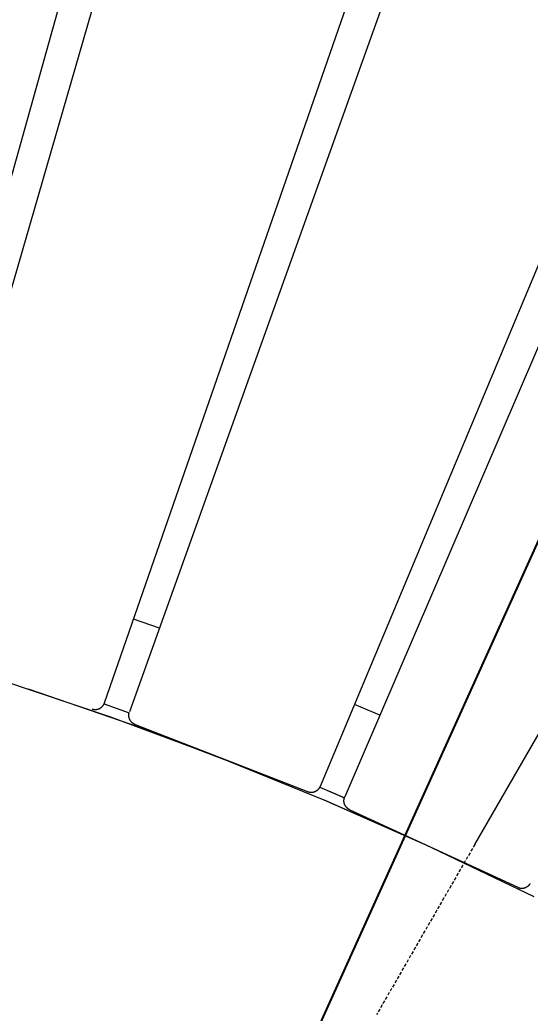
# Model space of a CAD drawing. Header units: millimetres. Extents: x -427 to 4679, y -324 to 2971.
# Drawn here: x 1259.5 to 1464.2, y 969.3 to 1367.5 of the extents above; entities that cross this region are included whole.
import ezdxf

# ---------------------------------------------------------------- set-up
doc = ezdxf.new("R2010")
doc.units = ezdxf.units.MM
doc.linetypes.add('HIDDEN', pattern=[1.905, 1.27, -0.635])
for name, color, linetype, lineweight in [('ZANO_R', 7, 'Continuous', 0), ('ZANO_R_przerywana', 7, 'HIDDEN', 0), ('ZANO_W', 1, 'Continuous', 0)]:
    doc.layers.add(name, color=color, linetype=linetype, lineweight=lineweight)
doc.styles.add('Arial', font='arial.ttf')
doc.styles.get("Standard").update_dxf_attribs({"font": 'ARIALUNI.TTF'})
doc.dimstyles.new('pl i ang', dxfattribs={"dimtxt": 50, "dimasz": 50, "dimexe": 1.25, "dimexo": 0.625, "dimgap": 10, "dimtad": 1, "dimtoh": 1, "dimtxsty": 'Standard', "dimcen": 2.5, "dimclrd": 1, "dimclre": 1, "dimclrt": 1, "dimadec": 0, "dimazin": 0, "dimtfac": 1, "dimtmove": 0, "dimatfit": 3, "dimfxl": 1, "dimarcsym": 1})

# ---------------------------------------------------------------- blocks, each defined once
blk = doc.blocks.new('*D499')
at = {"layer": 'ZANO_W', "color": 1, "lineweight": -2}
for p, q in [((4.59, 946.46), (82.72, 811.08)), ((1591.69, 946.11), (1513.51, 810.76))]:
    blk.add_line(p, q, dxfattribs=at)
blk.add_arc((797.84, -428.18), 1440.79, 61.57819, 118.39674, dxfattribs=at)
at = {"layer": 'ZANO_W', "color": 1}
for points in [[(109.39, 845.07), (115.89, 833.43), (77.72, 819.74)], [(1480.35, 833.13), (1486.85, 844.77), (1518.51, 819.42)]]:
    blk.add_solid(points, dxfattribs=at)
at = {"layer": 'ZANO_W', "color": 1, "insert": (798.16, 1043.29), "char_height": 40, "attachment_point": 5, "rotation": 359.9875, "style": 'Arial'}
blk.add_mtext('60%%d', dxfattribs=at)
blk = doc.blocks.new('*D526')
at = {"layer": 'ZANO_W', "color": 1, "lineweight": -2}
blk.add_line((1583.02, 1414.06), (1243.55, 663.88), dxfattribs=at)
at = {"layer": 'ZANO_W', "color": 1}
blk.add_solid([(1589.09, 1411.32), (1576.95, 1416.81), (1599.51, 1450.51)], dxfattribs=at)
at = {"layer": 'ZANO_W', "color": 1, "insert": (1252.43, 757.31), "char_height": 40, "attachment_point": 5, "rotation": 65.6522, "style": 'Arial'}
blk.add_mtext('R1944', dxfattribs=at)

msp = doc.modelspace()

# ---------------------------------------------------------------- linework, layer by layer
at = {"layer": 'ZANO_R'}
for p, q in [((1204.99, 1121.65), (1323.99, 1547.49)), ((1338.26, 1543.31), (1215.18, 1118.63)), ((1293.51, 1093.69), (1438.65, 1511.34)), ((1452.63, 1506.28), (1303.49, 1090.04)), ((1380.13, 1060.3), (1550.85, 1468.16)), ((1564.49, 1462.25), (1389.87, 1056.04)), ((1442.04, 1036.91), (1667.7, 1427.56)), ((1315.5, 1123.55), (1305.16, 1127.21)), ((1251.79, 1102.89), (1295.5, 1088.21)), ((1262.86, 1099.31), (1307.94, 1083.75)), ((1288.52, 1091.19), (1288.65, 1091.15)), ((1288.65, 1091.15), (1288.78, 1091.12)), ((1288.78, 1091.12), (1288.92, 1091.09)), ((1288.92, 1091.09), (1289.05, 1091.06)), ((1289.05, 1091.06), (1289.19, 1091.04)), ((1289.19, 1091.04), (1289.32, 1091.02)), ((1290.15, 1091.02), (1290.28, 1091.04)), ((1290.28, 1091.04), (1290.42, 1091.06)), ((1290.42, 1091.06), (1290.55, 1091.09)), ((1290.55, 1091.09), (1290.69, 1091.12)), ((1290.69, 1091.12), (1290.82, 1091.15)), ((1290.82, 1091.15), (1290.95, 1091.19)), ((1290.95, 1091.19), (1291.08, 1091.24)), ((1291.08, 1091.24), (1291.21, 1091.29)), ((1291.21, 1091.29), (1291.34, 1091.34)), ((1291.34, 1091.34), (1291.46, 1091.4)), ((1291.46, 1091.4), (1291.58, 1091.46)), ((1291.58, 1091.46), (1291.7, 1091.52)), ((1291.7, 1091.52), (1291.82, 1091.59)), ((1291.82, 1091.59), (1291.94, 1091.67)), ((1291.94, 1091.67), (1292.05, 1091.74)), ((1292.05, 1091.74), (1292.16, 1091.83)), ((1292.16, 1091.83), (1292.27, 1091.91)), ((1292.27, 1091.91), (1292.37, 1092)), ((1292.37, 1092), (1292.47, 1092.09)), ((1292.47, 1092.09), (1292.57, 1092.19)), ((1292.57, 1092.19), (1292.67, 1092.29)), ((1292.67, 1092.29), (1292.76, 1092.39)), ((1292.76, 1092.39), (1292.85, 1092.49)), ((1292.85, 1092.49), (1292.93, 1092.6)), ((1292.93, 1092.6), (1293.01, 1092.71)), ((1293.01, 1092.71), (1293.09, 1092.83)), ((1293.09, 1092.83), (1293.16, 1092.94)), ((1293.16, 1092.94), (1293.23, 1093.06)), ((1293.23, 1093.06), (1293.29, 1093.19)), ((1293.29, 1093.19), (1293.35, 1093.31)), ((1293.31, 1093.22), (1303.38, 1089.65)), ((1293.31, 1093.22), (1303.38, 1089.65)), ((1293.35, 1093.31), (1293.41, 1093.43)), ((1293.41, 1093.43), (1293.46, 1093.56)), ((1293.46, 1093.56), (1293.51, 1093.69)), ((1403.92, 1088.74), (1393.83, 1093.04)), ((1289.32, 1091.02), (1289.46, 1091.01)), ((1289.46, 1091.01), (1289.6, 1091.01)), ((1289.6, 1091.01), (1289.73, 1091)), ((1289.73, 1091), (1289.87, 1091.01)), ((1289.87, 1091.01), (1290.01, 1091.01)), ((1290.01, 1091.01), (1290.15, 1091.02)), ((1295.5, 1088.21), (1338.74, 1072.18)), ((1303.26, 1088.84), (1303.27, 1088.97)), ((1303.26, 1088.7), (1303.26, 1088.84)), ((1303.26, 1088.56), (1303.26, 1088.7)), ((1303.27, 1088.42), (1303.26, 1088.56)), ((1303.27, 1088.97), (1303.28, 1089.11)), ((1303.28, 1088.29), (1303.27, 1088.42)), ((1303.28, 1089.11), (1303.3, 1089.25)), ((1303.3, 1088.15), (1303.28, 1088.29)), ((1303.3, 1089.25), (1303.32, 1089.38)), ((1303.32, 1088.02), (1303.3, 1088.15)), ((1303.32, 1089.38), (1303.35, 1089.52)), ((1303.34, 1087.88), (1303.32, 1088.02)), ((1303.37, 1087.75), (1303.34, 1087.88)), ((1303.35, 1089.52), (1303.38, 1089.65)), ((1303.41, 1087.61), (1303.37, 1087.75)), ((1303.45, 1087.48), (1303.41, 1087.61)), ((1303.49, 1087.35), (1303.45, 1087.48)), ((1303.54, 1087.22), (1303.49, 1087.35)), ((1303.59, 1087.1), (1303.54, 1087.22)), ((1303.65, 1086.97), (1303.59, 1087.1)), ((1303.71, 1086.85), (1303.65, 1086.97)), ((1303.78, 1086.73), (1303.71, 1086.85)), ((1303.85, 1086.61), (1303.78, 1086.73)), ((1303.92, 1086.49), (1303.85, 1086.61)), ((1304, 1086.38), (1303.92, 1086.49)), ((1304.08, 1086.27), (1304, 1086.38)), ((1304.16, 1086.16), (1304.08, 1086.27)), ((1304.25, 1086.06), (1304.16, 1086.16)), ((1304.34, 1085.96), (1304.25, 1086.06)), ((1304.44, 1085.86), (1304.34, 1085.96)), ((1304.54, 1085.76), (1304.44, 1085.86)), ((1304.64, 1085.67), (1304.54, 1085.76)), ((1304.75, 1085.58), (1304.64, 1085.67)), ((1304.86, 1085.5), (1304.75, 1085.58)), ((1304.97, 1085.42), (1304.86, 1085.5)), ((1305.08, 1085.34), (1304.97, 1085.42)), ((1305.2, 1085.27), (1305.08, 1085.34)), ((1305.32, 1085.2), (1305.2, 1085.27)), ((1305.44, 1085.13), (1305.32, 1085.2)), ((1305.56, 1085.07), (1305.44, 1085.13)), ((1305.69, 1085.02), (1305.56, 1085.07)), ((1305.81, 1084.96), (1305.69, 1085.02)), ((1305.81, 1084.96), (1374.99, 1058.11)), ((1307.94, 1083.75), (1352.5, 1066.77)), ((1338.74, 1072.18), (1381.47, 1054.83)), ((1379.39, 1059.15), (1379.48, 1059.25)), ((1379.48, 1059.25), (1379.57, 1059.36)), ((1379.57, 1059.36), (1379.65, 1059.47)), ((1379.65, 1059.47), (1379.73, 1059.58)), ((1379.73, 1059.58), (1379.81, 1059.69)), ((1379.81, 1059.69), (1379.88, 1059.81)), ((1379.88, 1059.81), (1379.95, 1059.93)), ((1379.9, 1059.84), (1389.73, 1055.66)), ((1379.95, 1059.93), (1380.01, 1060.05)), ((1380.01, 1060.05), (1380.07, 1060.17)), ((1380.07, 1060.17), (1380.13, 1060.3)), ((1374.99, 1058.11), (1375.12, 1058.07)), ((1375.12, 1058.07), (1375.25, 1058.02)), ((1375.25, 1058.02), (1375.38, 1057.99)), ((1375.38, 1057.99), (1375.52, 1057.95)), ((1375.52, 1057.95), (1375.65, 1057.92)), ((1375.65, 1057.92), (1375.78, 1057.9)), ((1375.78, 1057.9), (1375.92, 1057.88)), ((1375.92, 1057.88), (1376.06, 1057.86)), ((1376.06, 1057.86), (1376.19, 1057.85)), ((1376.19, 1057.85), (1376.33, 1057.85)), ((1376.33, 1057.85), (1376.47, 1057.84)), ((1376.47, 1057.84), (1376.61, 1057.85)), ((1376.61, 1057.85), (1376.74, 1057.86)), ((1376.74, 1057.86), (1376.88, 1057.87)), ((1376.88, 1057.87), (1377.02, 1057.89)), ((1377.02, 1057.89), (1377.15, 1057.91)), ((1377.15, 1057.91), (1377.29, 1057.93)), ((1377.29, 1057.93), (1377.42, 1057.97)), ((1377.42, 1057.97), (1377.55, 1058)), ((1377.55, 1058), (1377.68, 1058.04)), ((1377.68, 1058.04), (1377.81, 1058.09)), ((1377.81, 1058.09), (1377.94, 1058.14)), ((1377.94, 1058.14), (1378.07, 1058.19)), ((1378.07, 1058.19), (1378.19, 1058.25)), ((1378.19, 1058.25), (1378.31, 1058.31)), ((1378.31, 1058.31), (1378.43, 1058.38)), ((1378.43, 1058.38), (1378.55, 1058.45)), ((1378.55, 1058.45), (1378.67, 1058.52)), ((1378.67, 1058.52), (1378.78, 1058.6)), ((1378.78, 1058.6), (1378.89, 1058.68)), ((1378.89, 1058.68), (1379, 1058.77)), ((1379, 1058.77), (1379.1, 1058.86)), ((1379.1, 1058.86), (1379.2, 1058.95)), ((1379.2, 1058.95), (1379.3, 1059.05)), ((1379.3, 1059.05), (1379.39, 1059.15)), ((1383.39, 1058.36), (1389.24, 1055.87)), ((1389.6, 1055.12), (1389.62, 1055.26)), ((1389.62, 1055.26), (1389.65, 1055.39)), ((1389.65, 1055.39), (1389.69, 1055.52)), ((1389.69, 1055.52), (1389.72, 1055.66)), ((1389.72, 1055.66), (1389.77, 1055.79)), ((1389.77, 1055.79), (1389.82, 1055.91)), ((1389.82, 1055.91), (1389.87, 1056.04)), ((1381.47, 1054.83), (1423.64, 1036.17)), ((1381.83, 1054.68), (1422.38, 1036.76)), ((1389.54, 1054.58), (1389.55, 1054.71)), ((1389.54, 1054.44), (1389.54, 1054.58)), ((1389.55, 1054.3), (1389.54, 1054.44)), ((1389.55, 1054.71), (1389.56, 1054.85)), ((1389.55, 1054.16), (1389.55, 1054.3)), ((1389.57, 1054.03), (1389.55, 1054.16)), ((1389.56, 1054.85), (1389.58, 1054.99)), ((1389.58, 1053.89), (1389.57, 1054.03)), ((1389.58, 1054.99), (1389.6, 1055.12)), ((1389.61, 1053.76), (1389.58, 1053.89)), ((1389.63, 1053.62), (1389.61, 1053.76)), ((1389.66, 1053.49), (1389.63, 1053.62)), ((1389.7, 1053.35), (1389.66, 1053.49)), ((1389.74, 1053.22), (1389.7, 1053.35)), ((1389.78, 1053.09), (1389.74, 1053.22)), ((1389.83, 1052.96), (1389.78, 1053.09)), ((1389.89, 1052.84), (1389.83, 1052.96)), ((1389.94, 1052.71), (1389.89, 1052.84)), ((1390.01, 1052.59), (1389.94, 1052.71)), ((1390.07, 1052.47), (1390.01, 1052.59)), ((1390.14, 1052.35), (1390.07, 1052.47)), ((1390.22, 1052.24), (1390.14, 1052.35)), ((1390.3, 1052.13), (1390.22, 1052.24)), ((1390.38, 1052.02), (1390.3, 1052.13)), ((1390.46, 1051.91), (1390.38, 1052.02)), ((1390.55, 1051.8), (1390.46, 1051.91)), ((1390.65, 1051.7), (1390.55, 1051.8)), ((1390.74, 1051.61), (1390.65, 1051.7)), ((1390.84, 1051.51), (1390.74, 1051.61)), ((1390.95, 1051.42), (1390.84, 1051.51)), ((1391.05, 1051.33), (1390.95, 1051.42)), ((1391.16, 1051.25), (1391.05, 1051.33)), ((1391.27, 1051.17), (1391.16, 1051.25)), ((1391.39, 1051.09), (1391.27, 1051.17)), ((1391.5, 1051.02), (1391.39, 1051.09)), ((1391.62, 1050.95), (1391.5, 1051.02)), ((1391.74, 1050.89), (1391.62, 1050.95)), ((1391.87, 1050.83), (1391.74, 1050.89)), ((1391.87, 1050.83), (1459.25, 1019.75)), ((1422.38, 1036.76), (1424.88, 1035.6)), ((1423.64, 1036.17), (1437.79, 1029.56)), ((1424.88, 1035.6), (1465.66, 1016)), ((1439.56, 1028.72), (1450.94, 1023.25)), ((1459.25, 1019.75), (1459.38, 1019.69)), ((1459.38, 1019.69), (1459.5, 1019.64)), ((1459.5, 1019.64), (1459.63, 1019.59)), ((1459.63, 1019.59), (1459.76, 1019.55)), ((1459.76, 1019.55), (1459.9, 1019.51)), ((1459.9, 1019.51), (1460.03, 1019.48)), ((1460.03, 1019.48), (1460.16, 1019.45)), ((1460.16, 1019.45), (1460.3, 1019.43)), ((1460.3, 1019.43), (1460.43, 1019.41)), ((1460.43, 1019.41), (1460.57, 1019.4)), ((1460.57, 1019.4), (1460.71, 1019.39)), ((1460.71, 1019.39), (1460.85, 1019.38)), ((1460.85, 1019.38), (1460.98, 1019.38)), ((1460.98, 1019.38), (1461.12, 1019.38)), ((1461.12, 1019.38), (1461.26, 1019.39)), ((1461.26, 1019.39), (1461.39, 1019.41)), ((1461.39, 1019.41), (1461.53, 1019.43)), ((1461.53, 1019.43), (1461.66, 1019.45)), ((1461.66, 1019.45), (1461.8, 1019.48)), ((1461.8, 1019.48), (1461.93, 1019.51)), ((1461.93, 1019.51), (1462.06, 1019.54)), ((1462.06, 1019.54), (1462.2, 1019.59)), ((1462.2, 1019.59), (1462.33, 1019.63)), ((1462.33, 1019.63), (1462.45, 1019.68)), ((1462.45, 1019.68), (1462.58, 1019.74)), ((1462.58, 1019.74), (1462.7, 1019.8)), ((1462.7, 1019.8), (1462.82, 1019.86)), ((1462.82, 1019.86), (1462.94, 1019.93)), ((1462.94, 1019.93), (1463.06, 1020)), ((1463.06, 1020), (1463.18, 1020.07)), ((1463.18, 1020.07), (1463.29, 1020.15)), ((1463.29, 1020.15), (1463.4, 1020.23)), ((1463.4, 1020.23), (1463.5, 1020.32)), ((1463.5, 1020.32), (1463.61, 1020.41)), ((1463.61, 1020.41), (1463.71, 1020.51)), ((1463.71, 1020.51), (1463.81, 1020.6)), ((1463.81, 1020.6), (1463.9, 1020.7)), ((1463.9, 1020.7), (1463.99, 1020.81)), ((1463.99, 1020.81), (1464.08, 1020.91)), ((1464.08, 1020.91), (1464.16, 1021.02)), ((1464.16, 1021.02), (1464.24, 1021.14)), ((1464.24, 1021.14), (1464.31, 1021.25))]:
    msp.add_line(p, q, dxfattribs=at)
at = {"layer": 'ZANO_R_przerywana'}
msp.add_line((1442.04, 1036.91), (1402.64, 968.7), dxfattribs=at)

# ---------------------------------------------------------------- dimensions: what is measured, and where the dimension line sits
at = {"layer": 'ZANO_W'}
dim = msp.add_radius_dim(center=(797.86, -321), mpoint=(1599.51, 1450.51), dimstyle='pl i ang', override={"dimtxt": 40, "dimasz": 40, "dimexe": 10, "dimexo": 10, "dimtoh": 0, "dimdec": 0, "dimtxsty": 'Arial', "dimtdec": 0, "dimtmove": 1}, dxfattribs=at)
dim.commit()
dim.dimension.update_dxf_attribs({"geometry": '*D526', "text_midpoint": (1280.15, 744.77), "dimtype": 164})
dim = msp.add_angular_dim_2l(base=(1048.34, 990.67), line1=((1596.69, 954.77), (1811.78, 1327.12)), line2=((-215.33, 1327.56), (-0.41, 955.12)), dimstyle='pl i ang', override={"dimtxt": 40, "dimasz": 40, "dimexe": 10, "dimexo": 10, "dimtoh": 0, "dimdec": 0, "dimtxsty": 'Arial', "dimtdec": 0, "dimtmove": 1}, dxfattribs=at)
dim.commit()
dim.dimension.update_dxf_attribs({"geometry": '*D499', "text_midpoint": (798.16, 1043.29)})

doc.saveas('drawing.dxf')
